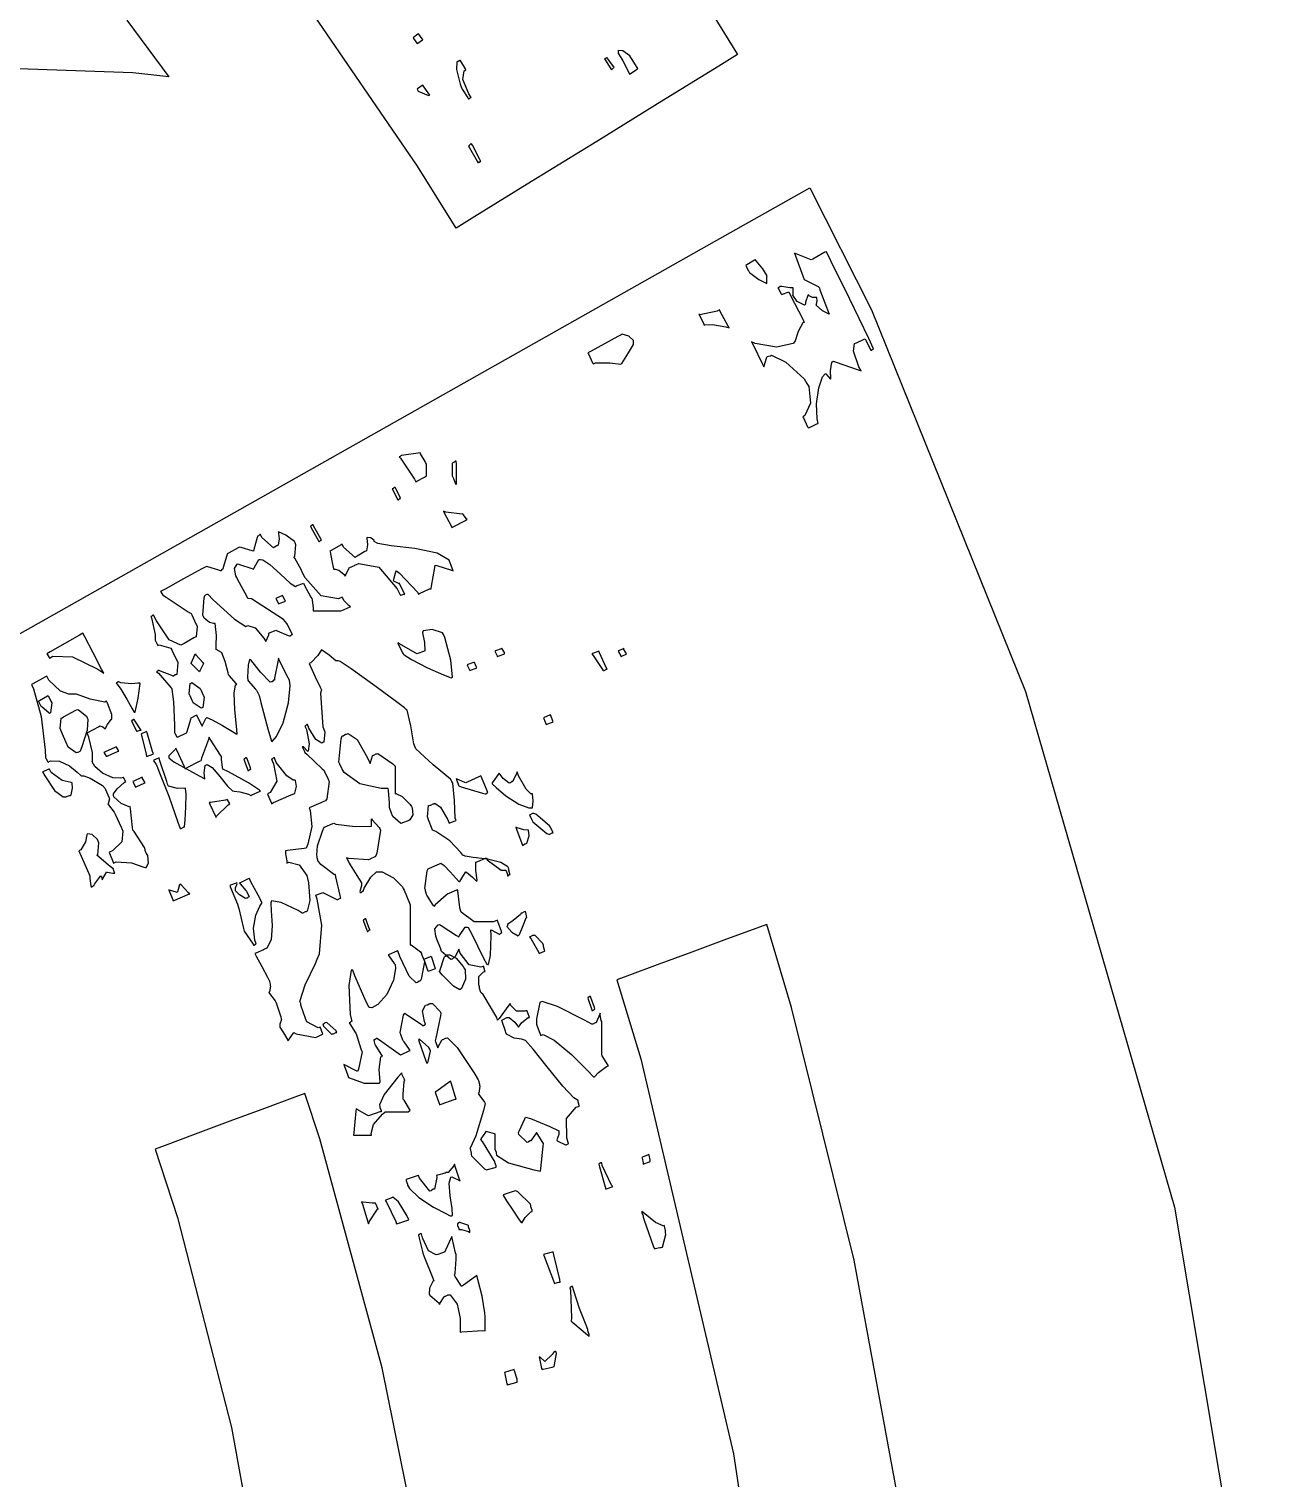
# Model space of a CAD drawing. Extents: x 46 to 308, y 59 to 295.
# Drawn here: x 251.15 to 282.53, y 190.67 to 227.52 of the extents above; entities that cross this region are included whole.
import ezdxf

# ---------------------------------------------------------------- set-up
doc = ezdxf.new("R2010")
doc.units = 0
doc.header["$MEASUREMENT"] = 0

msp = doc.modelspace()

# ---------------------------------------------------------------- linework, layer by layer
at = {"color": 7}
for points in [[(253.638, 227.746), (254.706, 226.307), (253.788, 226.405), (244.589, 226.731), (243.663, 226.696), (242.992, 227.489), (239.456, 231.296)], [(267.601, 229.42), (269.169, 226.872), (269.169, 226.872), (268.689, 226.576), (267.246, 225.687), (265.588, 224.667), (263.93, 223.647), (262.487, 222.758), (262.008, 222.462), (261.029, 224.033), (257.894, 228.618)], [(248.17, 189.121), (245.59, 198.151), (242.922, 204.884), (241.865, 207.045), (244.29, 208.412), (268.578, 222.118), (271.004, 223.485), (272.571, 220.381), (276.495, 210.677), (280.281, 197.561), (282.532, 184.081)], [(273.711, 187.652), (272.135, 196.216), (270.544, 202.642), (269.911, 204.752), (269.655, 204.658), (268.888, 204.374), (268.005, 204.047), (267.122, 203.721), (266.355, 203.436), (266.101, 203.34), (266.708, 201.33), (269.067, 191.29), (270.599, 181.089)], [(261.328, 187.563), (260.13, 193.477), (258.542, 199.301), (258.163, 200.448), (257.907, 200.355), (257.14, 200.071), (256.257, 199.744), (255.374, 199.417), (254.608, 199.132), (254.353, 199.037), (254.922, 197.297), (256.294, 191.959), (257.593, 184.799)]]:
    msp.add_lwpolyline(points, dxfattribs=at)
for points in [[(261.056, 227.401), (261.038, 227.393), (260.923, 227.305), (260.915, 227.295), (260.923, 227.279), (261.01, 227.163), (261.02, 227.153), (261.038, 227.163), (261.152, 227.251), (261.162, 227.259), (261.144, 227.277), (261.064, 227.393), (261.056, 227.401)], [(262.114, 226.73), (262.104, 226.722), (262.059, 226.696), (262.044, 226.696), (262.026, 226.687), (262.016, 226.493), (262.114, 226.122), (262.15, 226.024), (262.166, 225.998), (262.308, 225.77), (262.326, 225.742), (262.334, 225.752), (262.38, 225.778), (262.396, 225.778), (262.334, 225.875), (262.18, 226.237), (262.219, 226.457), (262.254, 226.483), (262.245, 226.511), (262.13, 226.704), (262.114, 226.73)], [(265.854, 226.8), (265.844, 226.792), (265.797, 226.766), (265.782, 226.766), (265.8, 226.74), (265.941, 226.511), (265.958, 226.483), (265.967, 226.493), (266.021, 226.545), (266.03, 226.554), (266.012, 226.572), (265.87, 226.766), (265.854, 226.8)], [(266.135, 226.977), (266.135, 226.912), (266.25, 226.718), (266.399, 226.421), (266.417, 226.377), (266.444, 226.395), (266.612, 226.501), (266.63, 226.519), (266.612, 226.545), (266.47, 226.774), (266.453, 226.8), (266.426, 226.844), (266.253, 226.968), (266.135, 226.977), (266.135, 226.977)], [(261.162, 226.095), (261.144, 226.086), (261.028, 226), (261.02, 225.99), (261.046, 225.946), (261.311, 225.831), (261.338, 225.848), (261.32, 225.875), (261.178, 226.068), (261.162, 226.095)], [(262.396, 224.613), (262.387, 224.605), (262.334, 224.553), (262.326, 224.543), (262.352, 224.499), (262.545, 224.164), (262.573, 224.12), (262.581, 224.13), (262.626, 224.154), (262.643, 224.154), (262.616, 224.208), (262.423, 224.569), (262.396, 224.613)], [(271.427, 221.861), (271.391, 221.845), (271.084, 221.669), (271.04, 221.651), (270.995, 221.669), (270.661, 221.81), (270.617, 221.827), (270.643, 221.757), (270.836, 221.218), (270.863, 221.156), (270.897, 221.139), (271.214, 220.973), (271.25, 220.945), (271.259, 220.893), (271.387, 220.558), (271.498, 220.274), (271.498, 220.274), (271.498, 220.274), (271.326, 220.359), (271.17, 220.504), (271.18, 220.522), (271.18, 220.522), (271.192, 220.61), (271.183, 220.698), (271.18, 220.698), (271.152, 220.698), (271.074, 220.694), (270.976, 220.745), (270.969, 220.769), (270.959, 220.743), (270.897, 220.577), (270.897, 220.522), (270.871, 220.504), (270.685, 220.592), (270.571, 220.752), (270.581, 220.769), (270.581, 220.813), (270.581, 220.945), (270.581, 220.945), (270.5, 220.945), (270.298, 220.971), (270.264, 220.979), (270.254, 220.971), (270.207, 220.945), (270.192, 220.945), (270.2, 220.929), (270.28, 220.787), (270.298, 220.769), (270.315, 220.778), (270.456, 220.831), (270.474, 220.839), (270.509, 220.76), (270.827, 220.143), (270.863, 220.063), (270.827, 220.047), (270.713, 219.83), (270.633, 219.596), (270.617, 219.568), (270.581, 219.524), (270.162, 219.436), (269.619, 219.524), (269.522, 219.568), (269.557, 219.508), (269.803, 218.996), (269.839, 218.935), (269.847, 218.961), (269.901, 219.155), (269.911, 219.181), (269.919, 219.191), (269.991, 219.215), (270.015, 219.215), (270.033, 219.225), (270.395, 219.049), (270.862, 218.626), (270.933, 218.51), (270.977, 218.432), (271.026, 218.009), (270.88, 217.691), (270.827, 217.664), (270.844, 217.638), (270.951, 217.409), (270.969, 217.381), (270.995, 217.391), (271.188, 217.479), (271.216, 217.488), (271.191, 217.61), (271.177, 217.989), (271.236, 218.401), (271.329, 218.674), (271.392, 218.758), (271.392, 218.758), (271.413, 218.758), (271.475, 218.688), (271.533, 218.616), (271.533, 218.616), (271.541, 218.634), (271.529, 218.833), (271.567, 219.049), (271.603, 219.075), (271.673, 219.049), (272.238, 218.856), (272.308, 218.828), (272.255, 218.935), (272.118, 219.327), (272.141, 219.525), (272.168, 219.534), (272.194, 219.543), (272.387, 219.632), (272.415, 219.64), (272.431, 219.614), (272.539, 219.385), (272.557, 219.358), (272.573, 219.358), (272.613, 219.392), (272.627, 219.392), (272.503, 219.656), (272.012, 220.667), (271.541, 221.625), (271.427, 221.861)], [(269.628, 221.651), (269.601, 221.642), (269.408, 221.526), (269.382, 221.508), (269.39, 221.492), (269.442, 221.386), (269.452, 221.368), (269.469, 221.333), (269.707, 221.157), (269.911, 221.051), (269.911, 221.051), (269.911, 221.228), (269.919, 221.245), (269.809, 221.426), (269.645, 221.625), (269.628, 221.651)], [(268.71, 220.38), (268.648, 220.346), (268.207, 220.258), (268.181, 220.274), (268.198, 220.248), (268.314, 220.019), (268.323, 219.993), (268.34, 220.002), (268.534, 220.011), (268.869, 219.949), (268.957, 219.921), (268.931, 219.965), (268.727, 220.336), (268.71, 220.38)], [(266.207, 219.745), (266.119, 219.7), (265.782, 219.516), (265.447, 219.331), (265.359, 219.287), (265.376, 219.261), (265.483, 219.032), (265.501, 219.005), (265.553, 219.032), (265.919, 219.032), (266.197, 218.996), (266.207, 219.005), (266.223, 219.014), (266.391, 219.287), (266.524, 219.498), (266.524, 219.568), (266.524, 219.604), (266.404, 219.71), (266.233, 219.763), (266.207, 219.745)], [(261.092, 216.746), (261.047, 216.738), (260.677, 216.686), (260.633, 216.676), (260.615, 216.676), (260.575, 216.642), (260.562, 216.642), (260.597, 216.607), (260.949, 216.078), (260.985, 216.006), (261.011, 216.024), (261.204, 216.13), (261.232, 216.147), (261.258, 216.156), (261.258, 216.455), (261.232, 216.499), (261.222, 216.527), (261.108, 216.72), (261.092, 216.746)], [(262.008, 216.535), (261.99, 216.535), (261.95, 216.499), (261.938, 216.499), (261.91, 216.473), (261.91, 216.156), (261.938, 216.112), (261.946, 216.094), (261.998, 215.954), (262.008, 215.936), (262.024, 215.954), (262.024, 216.457), (262.008, 216.535)], [(260.456, 215.864), (260.438, 215.864), (260.398, 215.83), (260.386, 215.83), (260.402, 215.804), (260.508, 215.575), (260.526, 215.547), (260.543, 215.547), (260.583, 215.583), (260.597, 215.583), (260.587, 215.609), (260.473, 215.838), (260.456, 215.864)], [(262.184, 215.194), (262.166, 215.186), (261.752, 215.239), (261.691, 215.265), (261.707, 215.221), (261.884, 214.886), (261.902, 214.842), (261.936, 214.86), (262.246, 215.028), (262.29, 215.054), (262.272, 215.064), (262.193, 215.178), (262.184, 215.194)], [(258.374, 214.912), (258.356, 214.912), (258.316, 214.878), (258.304, 214.878), (258.32, 214.834), (258.498, 214.525), (258.516, 214.489), (258.532, 214.489), (258.572, 214.525), (258.586, 214.525), (258.568, 214.561), (258.392, 214.868), (258.374, 214.912)], [(259.115, 213.078), (259.018, 213.034), (258.577, 213.105), (258.171, 213.564), (258.093, 213.713), (258.075, 213.757), (257.907, 214.066), (257.881, 214.1), (257.907, 214.118), (257.933, 214.409), (257.917, 214.453), (257.899, 214.489), (257.677, 214.649), (257.492, 214.735), (257.492, 214.735), (257.492, 214.693), (257.514, 214.561), (257.482, 214.393), (257.458, 214.383), (257.44, 214.383), (257.4, 214.348), (257.387, 214.348), (257.362, 214.333), (257.069, 214.595), (257.035, 214.665), (257.017, 214.665), (256.975, 214.629), (256.963, 214.629), (256.953, 214.595), (256.866, 214.286), (256.858, 214.242), (256.822, 214.252), (256.54, 214.34), (256.505, 214.348), (256.469, 214.331), (256.221, 214.19), (256.187, 214.172), (256.177, 214.138), (256.089, 213.827), (256.081, 213.783), (256.063, 213.783), (256.023, 213.747), (256.01, 213.747), (255.975, 213.757), (255.692, 213.845), (255.658, 213.854), (255.542, 213.793), (255.075, 213.537), (254.608, 213.28), (254.493, 213.218), (254.502, 213.21), (254.555, 213.123), (254.565, 213.114), (254.635, 213.07), (255.199, 212.699), (255.271, 212.655), (255.287, 212.629), (255.393, 212.4), (255.411, 212.372), (255.428, 212.328), (255.402, 212.065), (255.375, 212.055), (255.339, 212.037), (255.093, 211.897), (255.058, 211.879), (255.005, 211.853), (254.714, 211.985), (254.387, 212.47), (254.317, 212.619), (254.299, 212.619), (254.259, 212.585), (254.247, 212.585), (254.263, 212.55), (254.353, 212.126), (254.353, 211.983), (254.361, 211.967), (254.413, 211.861), (254.423, 211.843), (254.458, 211.861), (254.758, 211.773), (254.776, 211.737), (254.792, 211.711), (254.9, 211.482), (254.918, 211.454), (254.934, 211.41), (254.908, 211.111), (254.882, 211.102), (254.864, 211.102), (254.824, 211.067), (254.812, 211.067), (254.776, 211.085), (254.493, 211.191), (254.459, 211.208), (254.441, 211.208), (254.401, 211.173), (254.389, 211.173), (254.441, 211.139), (254.758, 210.777), (254.776, 210.749), (254.784, 210.733), (254.824, 210.41), (254.846, 209.819), (254.846, 209.62), (254.854, 209.612), (254.908, 209.524), (254.918, 209.514), (254.944, 209.524), (255.137, 209.612), (255.165, 209.62), (255.173, 209.656), (255.261, 209.974), (255.271, 210.009), (255.287, 210.018), (255.402, 210.071), (255.411, 210.079), (255.419, 210.053), (255.534, 209.824), (255.552, 209.797), (255.56, 209.815), (255.648, 209.992), (255.658, 210.009), (255.674, 210.018), (255.808, 209.958), (256.071, 209.81), (256.322, 209.658), (256.433, 209.586), (256.433, 209.586), (256.442, 209.596), (256.423, 209.79), (256.38, 210.207), (256.363, 210.633), (256.399, 210.843), (256.433, 210.855), (256.416, 210.882), (256.249, 211.075), (256.223, 211.102), (256.213, 211.146), (256.133, 211.438), (256.055, 211.659), (256.046, 211.667), (256.046, 211.667), (255.904, 211.747), (255.904, 211.773), (255.904, 211.855), (255.913, 212.103), (255.88, 212.408), (255.87, 212.408), (255.837, 212.408), (255.741, 212.43), (255.604, 212.54), (255.588, 212.585), (255.57, 212.62), (255.606, 213.061), (255.623, 213.114), (255.632, 213.123), (255.677, 213.148), (255.694, 213.148), (255.834, 213.008), (256.372, 212.518), (256.664, 212.328), (256.682, 212.336), (256.716, 212.354), (256.901, 212.29), (257.121, 212.029), (257.175, 211.949), (257.183, 211.967), (257.245, 212.112), (257.245, 212.16), (257.262, 212.17), (257.404, 212.223), (257.422, 212.232), (257.456, 212.214), (257.739, 212.1), (257.774, 212.09), (257.791, 212.09), (257.831, 212.126), (257.845, 212.126), (257.835, 212.153), (257.721, 212.382), (257.704, 212.408), (257.624, 212.506), (256.804, 213.034), (256.716, 213.042), (256.689, 213.096), (256.46, 213.519), (256.433, 213.571), (256.407, 213.615), (256.372, 213.801), (256.442, 213.916), (256.469, 213.924), (256.504, 213.908), (256.814, 213.801), (256.858, 213.783), (256.874, 213.819), (256.994, 214.03), (257.035, 214.03), (257.096, 214.023), (257.276, 213.902), (257.544, 213.657), (257.787, 213.431), (257.925, 213.348), (257.951, 213.36), (257.967, 213.37), (258.109, 213.422), (258.127, 213.431), (258.144, 213.386), (258.312, 213.078), (258.34, 213.042), (258.348, 213.008), (258.374, 212.797), (258.374, 212.725), (258.55, 212.725), (258.947, 212.725), (259.079, 212.725), (259.106, 212.735), (259.3, 212.823), (259.328, 212.831), (259.285, 212.865), (259.167, 212.981), (259.123, 213.061), (259.115, 213.078)], [(259.751, 214.595), (259.741, 214.579), (259.759, 214.406), (259.735, 214.249), (259.715, 214.242), (259.687, 214.234), (259.494, 214.118), (259.468, 214.1), (259.443, 214.085), (259.15, 214.348), (259.115, 214.419), (259.088, 214.402), (258.833, 214.26), (258.798, 214.242), (258.807, 214.226), (258.851, 214.001), (258.893, 213.793), (258.903, 213.783), (258.935, 213.783), (259.031, 213.761), (259.167, 213.651), (259.185, 213.607), (259.194, 213.625), (259.282, 213.801), (259.292, 213.819), (259.308, 213.829), (259.423, 213.881), (259.432, 213.89), (259.538, 213.934), (260.041, 213.833), (260.508, 213.29), (260.597, 213.114), (260.605, 213.123), (260.678, 213.148), (260.703, 213.148), (260.685, 213.175), (260.579, 213.404), (260.562, 213.431), (260.544, 213.422), (260.429, 213.484), (260.42, 213.501), (260.429, 213.528), (260.481, 213.721), (260.49, 213.747), (260.569, 213.687), (261.038, 213.192), (261.056, 213.148), (261.082, 213.166), (261.337, 213.282), (261.372, 213.29), (261.381, 213.352), (261.469, 213.829), (261.479, 213.89), (261.523, 213.881), (261.893, 213.765), (261.938, 213.747), (261.928, 213.765), (261.875, 213.908), (261.867, 213.924), (261.83, 214.011), (261.528, 214.191), (260.962, 214.313), (260.362, 214.381), (260.02, 214.438), (259.927, 214.489), (259.927, 214.512), (259.839, 214.581), (259.751, 214.595), (259.751, 214.595)], [(257.598, 213.114), (257.58, 213.105), (257.438, 213.052), (257.422, 213.042), (257.43, 213.034), (257.482, 212.919), (257.492, 212.901), (257.51, 212.911), (257.651, 212.963), (257.668, 212.972), (257.659, 212.99), (257.606, 213.096), (257.598, 213.114)], [(252.519, 212.16), (252.431, 212.108), (252.06, 211.897), (251.689, 211.685), (251.601, 211.631), (251.609, 211.623), (251.661, 211.536), (251.671, 211.526), (251.75, 211.57), (252.254, 211.558), (252.898, 211.244), (253.048, 211.138), (252.994, 211.244), (252.782, 211.662), (252.571, 212.064), (252.519, 212.16)], [(261.162, 212.196), (261.152, 212.17), (261.204, 211.923), (261.214, 211.709), (261.196, 211.703), (261.178, 211.694), (261.038, 211.641), (261.02, 211.631), (260.966, 211.659), (260.57, 211.887), (260.526, 211.913), (260.535, 211.887), (260.649, 211.659), (260.667, 211.631), (260.685, 211.605), (260.879, 211.489), (261.284, 211.279), (261.688, 211.096), (261.884, 211.023), (261.902, 211.031), (261.92, 211.041), (261.875, 211.474), (261.725, 212.047), (261.691, 212.126), (261.663, 212.17), (261.399, 212.254), (261.17, 212.214), (261.162, 212.196)], [(255.588, 211.384), (255.578, 211.368), (255.49, 211.2), (255.481, 211.173), (255.463, 211.191), (255.297, 211.358), (255.271, 211.384), (255.279, 211.412), (255.366, 211.605), (255.375, 211.631), (255.393, 211.605), (255.57, 211.412), (255.588, 211.384)], [(261.408, 207.151), (261.399, 207.178), (261.311, 207.407), (261.302, 207.433), (261.284, 207.487), (261.311, 207.778), (261.338, 207.786), (261.364, 207.786), (261.424, 207.822), (261.444, 207.822), (261.47, 207.832), (261.611, 207.734), (261.787, 207.425), (261.831, 207.327), (261.848, 207.337), (261.99, 207.389), (262.008, 207.397), (261.99, 207.451), (261.968, 207.906), (261.928, 208.341), (261.902, 208.385), (261.866, 208.448), (261.425, 208.806), (260.984, 209.215), (260.949, 209.303), (260.931, 209.348), (260.856, 209.802), (260.765, 210.203), (260.739, 210.22), (260.695, 210.256), (260.423, 210.464), (259.887, 210.865), (259.344, 211.252), (259.062, 211.438), (259.009, 211.454), (258.953, 211.454), (258.785, 211.596), (258.586, 211.737), (258.586, 211.737), (258.586, 211.737), (258.494, 211.588), (258.313, 211.402), (258.269, 211.384), (258.304, 211.314), (258.428, 211.049), (258.55, 210.786), (258.586, 210.715), (258.559, 210.636), (258.621, 209.779), (258.656, 209.69), (258.673, 209.646), (258.648, 209.383), (258.622, 209.374), (258.594, 209.365), (258.44, 209.458), (258.268, 209.744), (258.233, 209.833), (258.215, 209.833), (258.175, 209.797), (258.163, 209.797), (258.207, 209.708), (258.277, 209.348), (258.244, 209.161), (258.233, 209.161), (258.233, 209.161), (258.127, 209.267), (258.093, 209.267), (258.101, 209.259), (258.153, 209.145), (258.163, 209.127), (258.215, 209.083), (258.603, 208.712), (258.656, 208.668), (258.665, 208.642), (258.753, 208.449), (258.763, 208.421), (258.779, 208.387), (258.718, 207.946), (258.692, 207.892), (258.648, 207.876), (258.313, 207.734), (258.269, 207.716), (258.295, 207.646), (258.338, 207.245), (258.241, 206.79), (258.197, 206.692), (258.144, 206.684), (257.721, 206.631), (257.668, 206.622), (257.668, 206.543), (257.704, 206.365), (257.704, 206.305), (257.756, 206.332), (258.021, 206.27), (258.215, 205.996), (258.233, 205.916), (258.259, 205.811), (258.294, 205.361), (258.224, 205.088), (258.197, 205.07), (258.171, 205.07), (258.112, 205.034), (258.093, 205.034), (257.995, 205.106), (257.558, 205.312), (257.315, 205.353), (257.315, 205.353), (257.298, 205.3), (257.307, 205.096), (257.332, 204.723), (257.304, 204.356), (257.196, 204.147), (257.139, 204.118), (257.113, 204.109), (256.919, 204.021), (256.892, 204.012), (256.927, 203.942), (257.069, 203.677), (257.21, 203.412), (257.245, 203.34), (257.254, 203.332), (257.281, 203.233), (257.281, 203.2), (257.289, 203.183), (257.262, 203.033), (257.245, 203.024), (257.262, 202.998), (257.404, 202.805), (257.422, 202.777), (257.438, 202.733), (257.554, 202.398), (257.564, 202.354), (257.572, 202.336), (257.528, 202.218), (257.528, 202.178), (257.528, 202.134), (257.62, 201.997), (257.73, 201.807), (257.74, 201.789), (257.748, 201.807), (257.863, 201.975), (257.881, 202.001), (257.941, 201.967), (258.436, 201.879), (258.48, 201.895), (258.496, 201.905), (258.612, 201.957), (258.622, 201.965), (258.612, 201.983), (258.559, 202.125), (258.55, 202.142), (258.506, 202.125), (258.215, 202.274), (258.197, 202.318), (258.18, 202.362), (258.065, 202.697), (258.057, 202.741), (258.039, 202.795), (258.175, 203.214), (258.436, 203.755), (258.48, 203.87), (258.532, 204.002), (258.594, 204.735), (258.48, 205.397), (258.446, 205.493), (258.462, 205.503), (258.604, 205.555), (258.622, 205.563), (258.656, 205.547), (258.939, 205.405), (258.975, 205.387), (259.001, 205.387), (259.059, 205.423), (259.079, 205.423), (259.062, 205.485), (258.947, 205.962), (258.939, 206.022), (258.921, 206.014), (258.568, 206.279), (258.516, 206.339), (258.506, 206.349), (258.48, 206.448), (258.48, 206.481), (258.47, 206.509), (258.488, 206.746), (258.612, 207.125), (258.656, 207.221), (258.682, 207.231), (258.877, 207.319), (258.903, 207.327), (258.947, 207.301), (259.446, 207.239), (259.857, 207.253), (259.857, 207.257), (259.857, 207.301), (259.857, 207.433), (259.857, 207.433), (259.873, 207.407), (260.049, 207.214), (260.067, 207.187), (260.084, 207.152), (259.996, 206.561), (259.961, 206.481), (259.944, 206.473), (259.829, 206.421), (259.821, 206.411), (259.785, 206.393), (259.282, 206.429), (259.221, 206.445), (259.23, 206.437), (259.282, 206.323), (259.292, 206.305), (259.318, 206.27), (259.489, 205.996), (259.608, 205.805), (259.608, 205.74), (259.608, 205.74), (259.564, 205.591), (259.574, 205.563), (259.591, 205.563), (259.631, 205.599), (259.644, 205.599), (259.671, 205.671), (259.839, 205.952), (259.983, 206.092), (260.033, 206.092), (260.128, 206.092), (260.416, 205.934), (260.649, 205.705), (260.667, 205.669), (260.685, 205.625), (260.826, 205.291), (260.843, 205.246), (260.843, 204.991), (260.843, 204.415), (260.843, 204.222), (260.87, 204.232), (261.108, 204.056), (261.126, 204.012), (261.134, 203.995), (261.186, 203.853), (261.196, 203.835), (261.204, 203.801), (261.118, 203.36), (261.092, 203.306), (261.074, 203.306), (261.032, 203.27), (261.02, 203.27), (260.993, 203.262), (260.813, 203.438), (260.579, 203.933), (260.526, 204.082), (260.499, 204.074), (260.306, 203.986), (260.28, 203.976), (260.296, 203.95), (260.438, 203.757), (260.456, 203.729), (260.469, 203.633), (260.416, 203.331), (260.244, 202.971), (260.019, 202.718), (259.865, 202.628), (259.821, 202.635), (259.796, 202.635), (259.725, 202.785), (259.578, 203.112), (259.438, 203.44), (259.38, 203.589), (259.362, 203.589), (259.341, 203.589), (259.282, 203.2), (259.318, 202.458), (259.362, 202.282), (259.344, 202.282), (259.304, 202.248), (259.292, 202.248), (259.308, 202.222), (259.45, 201.993), (259.468, 201.965), (259.485, 201.921), (259.591, 201.586), (259.608, 201.542), (259.617, 201.508), (259.53, 201.067), (259.504, 201.013), (259.468, 201.031), (259.185, 201.173), (259.151, 201.19), (259.159, 201.163), (259.246, 200.934), (259.256, 200.907), (259.274, 200.855), (259.675, 200.714), (260.058, 200.714), (260.067, 200.731), (260.076, 200.749), (260.049, 201.065), (260.094, 201.384), (260.138, 201.4), (260.12, 201.428), (259.979, 201.657), (259.961, 201.683), (259.952, 201.701), (259.927, 201.795), (259.927, 201.825), (259.944, 201.825), (259.983, 201.859), (259.997, 201.859), (260.058, 201.815), (260.296, 201.648), (260.535, 201.48), (260.597, 201.436), (260.623, 201.446), (260.817, 201.534), (260.843, 201.542), (260.826, 201.57), (260.685, 201.763), (260.667, 201.789), (260.657, 201.807), (260.605, 201.949), (260.597, 201.965), (260.587, 202.001), (260.675, 202.442), (260.703, 202.494), (260.747, 202.46), (261.118, 202.213), (261.162, 202.178), (261.178, 202.178), (261.222, 202.204), (261.232, 202.212), (261.204, 202.283), (261.156, 202.552), (261.232, 202.698), (261.268, 202.707), (261.284, 202.707), (261.328, 202.733), (261.338, 202.741), (261.408, 202.741), (261.603, 202.539), (261.621, 202.494), (261.611, 202.424), (261.495, 201.861), (261.479, 201.789), (261.487, 201.772), (261.539, 201.631), (261.549, 201.613), (261.557, 201.64), (261.645, 201.807), (261.655, 201.825), (261.681, 201.825), (261.74, 201.859), (261.761, 201.859), (261.787, 201.869), (262.034, 201.622), (262.457, 200.987), (262.573, 200.801), (262.581, 200.784), (262.607, 200.692), (262.607, 200.66), (262.616, 200.634), (262.589, 200.458), (262.573, 200.448), (262.589, 200.422), (262.731, 200.229), (262.749, 200.201), (262.705, 200.017), (262.515, 199.373), (262.377, 199.082), (262.36, 199.073), (262.369, 199.056), (262.396, 198.936), (262.396, 198.896), (262.405, 198.862), (262.73, 198.535), (262.783, 198.508), (262.81, 198.518), (263.004, 198.57), (263.032, 198.578), (263.032, 198.614), (262.996, 198.694), (262.996, 198.72), (262.96, 198.774), (262.678, 199.231), (262.643, 199.283), (262.651, 199.301), (262.766, 199.47), (262.783, 199.496), (262.801, 199.488), (262.978, 199.435), (262.996, 199.426), (262.996, 199.337), (262.996, 199.139), (262.996, 199.073), (262.996, 199.038), (263.032, 198.959), (263.032, 198.931), (263.04, 198.887), (263.343, 198.69), (263.984, 198.509), (264.16, 198.473), (264.168, 198.544), (264.221, 199.108), (264.231, 199.179), (264.213, 199.205), (264.071, 199.434), (264.054, 199.46), (264.045, 199.444), (263.93, 199.277), (263.914, 199.249), (263.896, 199.249), (263.85, 199.223), (263.842, 199.213), (263.816, 199.205), (263.604, 199.408), (263.595, 199.46), (263.612, 199.496), (263.754, 199.805), (263.772, 199.849), (263.904, 199.814), (264.393, 199.616), (264.619, 199.5), (264.619, 199.46), (264.619, 199.408), (264.574, 199.277), (264.583, 199.249), (264.6, 199.241), (264.778, 199.153), (264.796, 199.143), (264.812, 199.143), (264.856, 199.171), (264.866, 199.179), (264.83, 199.311), (264.82, 199.814), (265.06, 200.105), (265.148, 200.131), (265.139, 200.149), (265.113, 200.241), (265.113, 200.272), (265.002, 200.343), (264.723, 200.634), (264.327, 201.129), (263.972, 201.582), (263.772, 201.798), (263.701, 201.825), (263.683, 201.834), (263.489, 201.861), (263.295, 201.957), (263.278, 202.001), (263.269, 202.037), (263.18, 202.283), (263.172, 202.318), (263.189, 202.328), (263.303, 202.38), (263.313, 202.388), (263.361, 202.388), (263.507, 202.266), (263.595, 202.142), (263.595, 202.142), (263.595, 202.142), (263.683, 202.253), (263.842, 202.38), (263.878, 202.388), (263.868, 202.406), (263.816, 202.548), (263.808, 202.565), (263.754, 202.548), (263.542, 202.548), (263.401, 202.689), (263.385, 202.741), (263.349, 202.697), (263.101, 202.362), (263.066, 202.318), (263.048, 202.38), (262.695, 202.971), (262.643, 203.024), (262.634, 203.042), (262.607, 203.134), (262.607, 203.164), (262.589, 203.218), (262.585, 203.425), (262.705, 203.545), (262.749, 203.553), (262.739, 203.571), (262.713, 203.663), (262.713, 203.693), (262.642, 203.667), (262.342, 203.721), (262.112, 204.021), (262.078, 204.118), (262.068, 204.1), (261.982, 203.933), (261.973, 203.906), (261.956, 203.906), (261.914, 203.87), (261.902, 203.87), (261.875, 203.861), (261.637, 204.065), (261.621, 204.118), (261.611, 204.144), (261.523, 204.373), (261.515, 204.399), (261.497, 204.453), (261.47, 204.643), (261.552, 204.745), (261.585, 204.752), (261.629, 204.725), (262.024, 204.471), (262.078, 204.435), (262.096, 204.471), (262.241, 204.681), (262.29, 204.681), (262.316, 204.673), (262.402, 204.524), (262.555, 204.206), (262.707, 203.889), (262.792, 203.739), (262.819, 203.729), (262.835, 203.729), (262.882, 203.959), (262.898, 204.471), (262.89, 204.611), (262.916, 204.603), (263.084, 204.515), (263.102, 204.505), (263.119, 204.505), (263.158, 204.541), (263.172, 204.541), (263.163, 204.568), (263.075, 204.823), (263.066, 204.858), (262.96, 204.814), (262.471, 204.815), (262.14, 205.062), (262.114, 205.14), (262.104, 205.184), (262.052, 205.607), (262.044, 205.633), (262.016, 205.625), (261.823, 205.539), (261.797, 205.529), (261.761, 205.494), (261.479, 205.246), (261.444, 205.21), (261.426, 205.238), (261.284, 205.467), (261.268, 205.493), (261.258, 205.511), (261.232, 205.603), (261.232, 205.633), (261.214, 205.669), (261.275, 206.11), (261.302, 206.163), (261.337, 206.181), (261.585, 206.288), (261.621, 206.305), (261.623, 206.309), (261.706, 206.248), (261.862, 206.089), (262.011, 205.923), (262.078, 205.846), (262.078, 205.846), (262.103, 205.846), (262.179, 205.97), (262.254, 206.092), (262.254, 206.092), (262.272, 206.084), (262.423, 205.957), (262.537, 205.846), (262.537, 205.846), (262.545, 205.873), (262.509, 206.12), (262.515, 206.332), (262.537, 206.339), (262.563, 206.349), (262.757, 206.437), (262.783, 206.445), (262.801, 206.393), (263.158, 206.128), (263.278, 206.128), (263.287, 206.112), (263.313, 206.018), (263.313, 205.986), (263.331, 205.986), (263.371, 206.022), (263.385, 206.022), (263.375, 206.04), (263.349, 206.133), (263.349, 206.163), (263.329, 206.214), (263.151, 206.323), (262.806, 206.407), (262.441, 206.456), (262.237, 206.489), (262.184, 206.515), (262.13, 206.577), (261.849, 206.874), (261.497, 207.117), (261.408, 207.151)], [(263.172, 211.773), (263.154, 211.764), (263.012, 211.712), (262.996, 211.703), (263.004, 211.685), (263.057, 211.578), (263.066, 211.56), (263.083, 211.57), (263.224, 211.623), (263.242, 211.631), (263.242, 211.667), (263.18, 211.764), (263.172, 211.773)], [(265.642, 211.703), (265.624, 211.694), (265.482, 211.641), (265.465, 211.631), (265.5, 211.587), (265.73, 211.235), (265.748, 211.208), (265.774, 211.208), (265.833, 211.244), (265.854, 211.244), (265.826, 211.288), (265.658, 211.659), (265.642, 211.703)], [(266.277, 211.773), (266.259, 211.764), (266.143, 211.712), (266.135, 211.703), (266.143, 211.685), (266.197, 211.578), (266.207, 211.56), (266.223, 211.57), (266.338, 211.623), (266.347, 211.631), (266.338, 211.649), (266.277, 211.743), (266.277, 211.773)], [(257.492, 211.526), (257.482, 211.474), (257.395, 211.015), (257.387, 210.961), (257.369, 210.961), (257.328, 210.925), (257.315, 210.925), (257.283, 210.91), (257.033, 211.169), (256.786, 211.482), (256.752, 211.49), (256.752, 211.49), (256.72, 211.346), (256.707, 211.041), (256.716, 210.961), (256.733, 210.935), (256.901, 210.742), (256.928, 210.715), (256.937, 210.706), (256.989, 210.59), (256.999, 210.572), (257.043, 210.396), (257.223, 209.726), (257.315, 209.41), (257.315, 209.41), (257.333, 209.404), (257.441, 209.528), (257.61, 209.882), (257.747, 210.386), (257.787, 210.821), (257.774, 210.961), (257.739, 211.023), (257.51, 211.474), (257.492, 211.526)], [(262.467, 211.42), (262.449, 211.412), (262.307, 211.359), (262.29, 211.35), (262.298, 211.332), (262.351, 211.226), (262.36, 211.208), (262.377, 211.218), (262.519, 211.27), (262.537, 211.278), (262.527, 211.296), (262.475, 211.412), (262.467, 211.42)], [(253.118, 210.432), (253.074, 210.406), (252.703, 210.482), (252.352, 210.608), (252.236, 210.608), (252.163, 210.608), (251.945, 210.68), (251.653, 210.963), (251.601, 211.067), (251.565, 211.051), (251.248, 210.873), (251.214, 210.855), (251.266, 210.741), (251.455, 210.041), (251.557, 209.179), (251.567, 208.985), (251.575, 208.977), (251.627, 208.89), (251.637, 208.88), (251.697, 208.909), (251.922, 208.905), (252.178, 208.784), (252.375, 208.623), (252.465, 208.537), (252.483, 208.528), (252.538, 208.528), (252.703, 208.475), (253.02, 208.281), (253.082, 208.209), (253.091, 208.183), (253.179, 207.99), (253.188, 207.963), (253.197, 207.946), (253.164, 207.822), (253.154, 207.822), (253.17, 207.796), (253.312, 207.602), (253.33, 207.574), (253.347, 207.54), (253.489, 207.222), (253.507, 207.187), (253.533, 207.126), (253.505, 206.848), (253.267, 206.623), (253.188, 206.587), (253.197, 206.561), (253.285, 206.332), (253.294, 206.305), (253.365, 206.34), (253.752, 206.319), (254.07, 206.208), (254.106, 206.199), (254.127, 206.199), (254.189, 206.309), (254.167, 206.507), (254.14, 206.551), (254.131, 206.561), (254.106, 206.634), (254.106, 206.658), (254.088, 206.711), (253.822, 207.117), (253.788, 207.151), (253.778, 207.213), (253.726, 207.69), (253.717, 207.75), (253.699, 207.742), (253.493, 207.826), (253.303, 207.998), (253.294, 208.033), (253.294, 208.074), (253.387, 208.197), (253.567, 208.359), (253.611, 208.385), (253.602, 208.395), (253.55, 208.484), (253.541, 208.492), (253.485, 208.468), (253.281, 208.479), (253.02, 208.598), (252.826, 208.77), (252.757, 208.884), (252.765, 208.915), (252.765, 208.967), (252.761, 209.123), (252.669, 209.515), (252.625, 209.62), (252.659, 209.638), (252.914, 209.78), (252.942, 209.797), (252.949, 209.805), (253.024, 209.776), (253.082, 209.726), (253.082, 209.726), (253.082, 209.726), (253.143, 209.838), (253.241, 209.965), (253.258, 209.973), (253.258, 210.089), (253.144, 210.38), (253.118, 210.432)], [(253.964, 210.891), (253.915, 210.891), (253.766, 210.869), (253.487, 210.899), (253.435, 210.925), (253.417, 210.925), (253.377, 210.891), (253.365, 210.891), (253.391, 210.865), (253.48, 210.731), (253.633, 210.482), (253.766, 210.251), (253.824, 210.149), (253.824, 210.149), (253.847, 210.149), (253.92, 210.508), (253.972, 210.882), (253.964, 210.891)], [(255.517, 210.715), (255.525, 210.698), (255.578, 210.582), (255.588, 210.572), (255.604, 210.528), (255.57, 210.265), (255.552, 210.256), (255.525, 210.247), (255.321, 210.388), (255.305, 210.432), (255.295, 210.45), (255.243, 210.564), (255.235, 210.572), (255.217, 210.616), (255.243, 210.882), (255.271, 210.891), (255.287, 210.9), (255.499, 210.75), (255.517, 210.715)], [(251.637, 210.572), (251.645, 210.556), (251.697, 210.45), (251.707, 210.432), (251.724, 210.388), (251.697, 210.133), (251.671, 210.115), (251.653, 210.133), (251.486, 210.274), (251.46, 210.292), (251.45, 210.309), (251.398, 210.415), (251.39, 210.432), (251.416, 210.45), (251.619, 210.564), (251.637, 210.572)], [(252.625, 210.009), (252.641, 209.974), (252.629, 209.692), (252.493, 209.267), (252.448, 209.161), (252.439, 209.153), (252.392, 209.127), (252.377, 209.127), (252.35, 209.119), (252.146, 209.259), (252.13, 209.303), (252.112, 209.339), (251.97, 209.646), (251.954, 209.69), (251.936, 209.735), (251.962, 210), (251.99, 210.009), (252.024, 210.027), (252.341, 210.203), (252.377, 210.22), (252.403, 210.211), (252.607, 210.045), (252.625, 210.009)], [(264.407, 210.079), (264.389, 210.071), (264.247, 210.018), (264.231, 210.009), (264.239, 209.992), (264.291, 209.851), (264.301, 209.833), (264.317, 209.842), (264.459, 209.895), (264.477, 209.903), (264.468, 209.921), (264.415, 210.063), (264.407, 210.079)], [(253.824, 209.973), (253.814, 209.965), (253.769, 209.939), (253.753, 209.939), (253.762, 209.912), (253.876, 209.684), (253.894, 209.656), (253.902, 209.666), (253.975, 209.69), (254, 209.69), (253.972, 209.726), (253.832, 209.947), (253.824, 209.973)], [(254.14, 209.656), (254.123, 209.648), (254.008, 209.596), (254, 209.586), (254.017, 209.533), (254.131, 209.083), (254.14, 209.021), (254.158, 209.03), (254.299, 209.083), (254.317, 209.091), (254.291, 209.145), (254.149, 209.622), (254.14, 209.656)], [(256.081, 208.704), (256.071, 208.74), (256.046, 208.951), (256.046, 209.021), (256.019, 209.057), (255.754, 209.462), (255.728, 209.514), (255.71, 209.454), (255.534, 208.977), (255.517, 208.915), (255.473, 208.898), (255.163, 208.73), (255.129, 208.704), (255.101, 208.758), (254.908, 209.181), (254.882, 209.233), (254.864, 209.199), (254.706, 209.039), (254.706, 208.985), (254.706, 208.985), (254.834, 208.889), (255.151, 208.708), (255.475, 208.534), (255.623, 208.456), (255.623, 208.456), (255.623, 208.456), (255.6, 208.606), (255.63, 208.792), (255.658, 208.808), (255.679, 208.82), (255.802, 208.74), (255.997, 208.515), (256.198, 208.27), (256.319, 208.148), (256.363, 208.139), (256.363, 208.139), (256.508, 208.127), (256.733, 208.06), (256.786, 208.033), (256.813, 208.043), (257.007, 208.131), (257.035, 208.139), (257.007, 208.166), (256.728, 208.355), (256.221, 208.633), (256.081, 208.704)], [(260.456, 208.774), (260.456, 208.598), (260.456, 208.201), (260.456, 208.069), (260.473, 208.078), (260.641, 208.002), (260.843, 207.804), (260.879, 207.75), (260.896, 207.716), (260.91, 207.535), (260.835, 207.407), (260.809, 207.397), (260.791, 207.389), (260.649, 207.337), (260.633, 207.327), (260.605, 207.319), (260.402, 207.495), (260.386, 207.54), (260.376, 207.558), (260.322, 207.699), (260.314, 207.716), (260.314, 207.84), (260.288, 208.157), (260.28, 208.209), (260.101, 208.209), (259.564, 208.325), (259.167, 208.616), (259.115, 208.704), (259.106, 208.714), (259.053, 208.828), (259.045, 208.844), (259.027, 208.88), (259.088, 209.471), (259.115, 209.55), (259.141, 209.55), (259.201, 209.586), (259.221, 209.586), (259.266, 209.604), (259.494, 209.454), (259.759, 208.986), (259.821, 208.844), (259.829, 208.872), (259.882, 209.039), (259.891, 209.057), (259.917, 209.057), (259.976, 209.091), (259.997, 209.091), (260.023, 209.101), (260.402, 208.836), (260.456, 208.774)], [(253.365, 209.267), (253.329, 209.251), (253.082, 209.137), (253.048, 209.127), (253.056, 209.119), (253.109, 209.03), (253.118, 209.021), (253.153, 209.039), (253.399, 209.153), (253.435, 209.161), (253.425, 209.171), (253.373, 209.259), (253.365, 209.267)], [(255.129, 208.209), (255.119, 208.219), (254.926, 208.211), (254.696, 208.271), (254.67, 208.315), (254.652, 208.387), (254.476, 208.915), (254.459, 208.985), (254.441, 208.977), (254.325, 208.925), (254.317, 208.915), (254.325, 208.907), (254.379, 208.818), (254.389, 208.808), (254.449, 208.65), (254.7, 208.012), (254.934, 207.355), (254.988, 207.187), (255.014, 207.187), (255.074, 207.221), (255.094, 207.221), (255.102, 207.239), (255.119, 207.406), (255.137, 207.742), (255.142, 208.066), (255.131, 208.209), (255.129, 208.209)], [(256.682, 208.985), (256.664, 208.985), (256.623, 208.951), (256.61, 208.951), (256.618, 208.925), (256.707, 208.696), (256.716, 208.668), (256.733, 208.668), (256.772, 208.704), (256.786, 208.704), (256.777, 208.73), (256.698, 208.959), (256.682, 208.985)], [(257.917, 208.421), (257.863, 208.421), (257.704, 208.532), (257.431, 208.871), (257.387, 208.985), (257.369, 208.985), (257.328, 208.951), (257.315, 208.951), (257.368, 208.836), (257.448, 208.391), (257.281, 208.104), (257.211, 208.069), (257.219, 208.043), (257.306, 207.848), (257.315, 207.822), (257.368, 207.848), (257.818, 208.043), (257.881, 208.069), (257.907, 208.087), (257.951, 208.259), (257.925, 208.413), (257.917, 208.421)], [(252.236, 208.351), (252.218, 208.361), (251.992, 208.409), (251.715, 208.616), (251.671, 208.704), (251.653, 208.696), (251.513, 208.642), (251.495, 208.632), (251.547, 208.528), (251.795, 208.157), (252.02, 207.998), (252.096, 207.998), (252.104, 208.008), (252.175, 208.033), (252.2, 208.033), (252.218, 208.051), (252.258, 208.219), (252.242, 208.351), (252.236, 208.351)], [(263.948, 208.069), (263.91, 208.069), (263.794, 208.193), (263.595, 208.528), (263.561, 208.632), (263.551, 208.606), (263.463, 208.413), (263.455, 208.385), (263.437, 208.385), (263.397, 208.351), (263.385, 208.351), (263.357, 208.343), (263.203, 208.461), (263.102, 208.598), (263.102, 208.598), (262.926, 208.351), (262.926, 208.323), (263.025, 208.237), (263.277, 208.02), (263.609, 207.811), (263.863, 207.716), (263.948, 207.716), (263.954, 207.716), (263.974, 207.892), (263.954, 208.069), (263.948, 208.069)], [(254.036, 208.492), (254.008, 208.484), (253.814, 208.395), (253.788, 208.385), (253.796, 208.369), (253.85, 208.263), (253.86, 208.245), (253.886, 208.255), (254.079, 208.343), (254.106, 208.351), (254.096, 208.369), (254.036, 208.461), (254.036, 208.492)], [(262.643, 208.528), (262.607, 208.51), (262.289, 208.369), (262.254, 208.351), (262.228, 208.361), (262.034, 208.448), (262.008, 208.456), (262.016, 208.439), (262.068, 208.297), (262.078, 208.279), (262.14, 208.253), (262.678, 208.087), (262.749, 208.069), (262.766, 208.069), (262.806, 208.103), (262.819, 208.103), (262.801, 208.147), (262.66, 208.493), (262.643, 208.528)], [(256.187, 207.927), (256.143, 207.91), (255.762, 207.848), (255.728, 207.856), (255.746, 207.812), (255.887, 207.505), (255.904, 207.469), (255.913, 207.505), (256.213, 207.796), (256.257, 207.822), (256.248, 207.832), (256.195, 207.918), (256.187, 207.927)], [(263.984, 207.574), (263.956, 207.574), (263.897, 207.54), (263.878, 207.54), (263.886, 207.523), (263.938, 207.415), (263.948, 207.397), (263.965, 207.363), (264.317, 207.063), (264.371, 207.045), (264.397, 207.045), (264.457, 207.081), (264.477, 207.081), (264.468, 207.099), (264.415, 207.205), (264.407, 207.221), (264.389, 207.257), (264.036, 207.558), (263.984, 207.574)], [(263.842, 207.151), (263.842, 207.151), (263.736, 207.161), (263.56, 207.205), (263.525, 207.221), (263.542, 207.177), (263.683, 206.808), (263.701, 206.764), (263.718, 206.764), (263.758, 206.798), (263.772, 206.798), (263.806, 206.816), (263.872, 207.002), (263.849, 207.151), (263.842, 207.151)], [(252.871, 206.515), (252.898, 206.525), (252.924, 206.824), (252.906, 206.868), (252.888, 206.912), (252.752, 207.036), (252.633, 207.054), (252.625, 207.045), (252.615, 207.028), (252.585, 206.848), (252.465, 206.649), (252.413, 206.622), (252.439, 206.561), (252.668, 206.048), (252.695, 205.986), (252.695, 205.916), (252.72, 205.732), (252.729, 205.705), (252.747, 205.705), (252.787, 205.74), (252.801, 205.74), (252.817, 205.776), (252.968, 205.978), (252.978, 205.986), (252.986, 205.978), (253.012, 205.907), (253.012, 205.882), (253.02, 205.899), (253.109, 206.066), (253.118, 206.092), (253.135, 206.084), (253.281, 206.058), (253.33, 206.058), (253.321, 206.068), (253.294, 206.139), (253.294, 206.163), (253.258, 206.19), (253.109, 206.313), (252.924, 206.471), (252.871, 206.515)], [(254.988, 205.776), (254.978, 205.759), (254.926, 205.581), (254.918, 205.563), (254.89, 205.573), (254.722, 205.625), (254.706, 205.633), (254.714, 205.607), (254.802, 205.379), (254.812, 205.353), (254.856, 205.37), (255.191, 205.511), (255.235, 205.529), (255.207, 205.555), (255.014, 205.759), (254.988, 205.776)], [(256.752, 205.916), (256.725, 205.908), (256.532, 205.82), (256.505, 205.81), (256.522, 205.784), (256.664, 205.617), (256.682, 205.599), (256.69, 205.583), (256.742, 205.467), (256.752, 205.457), (256.734, 205.457), (256.694, 205.423), (256.682, 205.423), (256.654, 205.414), (256.5, 205.503), (256.399, 205.602), (256.399, 205.633), (256.399, 205.678), (256.442, 205.784), (256.433, 205.81), (256.416, 205.802), (256.275, 205.75), (256.257, 205.74), (256.275, 205.687), (256.451, 205.264), (256.469, 205.21), (256.486, 205.158), (256.6, 204.647), (256.61, 204.611), (256.618, 204.577), (256.848, 204.25), (256.858, 204.222), (256.874, 204.222), (256.915, 204.258), (256.928, 204.258), (256.892, 204.352), (256.859, 204.658), (256.919, 204.986), (257.017, 205.216), (257.069, 205.292), (257.069, 205.317), (257.069, 205.317), (256.977, 205.499), (256.786, 205.838), (256.752, 205.916)], [(263.772, 205.07), (263.744, 205.07), (263.685, 205.034), (263.665, 205.034), (263.648, 205), (263.462, 204.85), (263.313, 204.75), (263.313, 204.717), (263.303, 204.701), (263.427, 204.555), (263.586, 204.462), (263.595, 204.471), (263.621, 204.497), (263.714, 204.727), (263.79, 204.92), (263.808, 204.928), (263.808, 204.928), (263.78, 205.054), (263.772, 205.07)], [(259.715, 204.894), (259.697, 204.894), (259.657, 204.858), (259.644, 204.858), (259.653, 204.832), (259.741, 204.603), (259.751, 204.575), (259.767, 204.575), (259.807, 204.611), (259.821, 204.611), (259.803, 204.647), (259.723, 204.868), (259.715, 204.894)], [(263.984, 204.471), (263.956, 204.471), (263.897, 204.435), (263.878, 204.435), (263.912, 204.391), (264.115, 204.039), (264.124, 204.012), (264.141, 204.021), (264.257, 204.074), (264.267, 204.082), (264.257, 204.1), (264.231, 204.192), (264.231, 204.222), (264.213, 204.266), (264.01, 204.48), (263.984, 204.471)], [(261.372, 203.942), (261.381, 203.915), (261.469, 203.659), (261.479, 203.623), (261.461, 203.615), (261.319, 203.562), (261.302, 203.553), (261.293, 203.58), (261.204, 203.835), (261.196, 203.87), (261.214, 203.879), (261.355, 203.933), (261.372, 203.942)], [(262.22, 203.623), (262.237, 203.597), (262.245, 203.358), (262.148, 203.121), (262.114, 203.094), (262.104, 203.086), (261.942, 203.179), (261.655, 203.465), (261.585, 203.553), (261.601, 203.597), (261.707, 203.907), (261.725, 203.942), (261.743, 203.942), (261.783, 203.976), (261.797, 203.976), (261.849, 203.976), (262.008, 203.893), (262.193, 203.685), (262.22, 203.623)], [(265.678, 202.494), (265.668, 202.468), (265.58, 202.275), (265.571, 202.248), (265.544, 202.248), (265.485, 202.212), (265.465, 202.212), (265.279, 202.318), (264.588, 202.667), (264.195, 202.787), (264.16, 202.777), (264.142, 202.769), (264.054, 202.351), (264.054, 202.212), (264.062, 202.186), (264.15, 201.957), (264.16, 201.929), (264.228, 201.953), (264.503, 201.81), (264.948, 201.44), (265.336, 201.052), (265.501, 200.871), (265.501, 200.871), (265.533, 200.871), (265.628, 200.987), (265.835, 201.137), (265.888, 201.154), (265.87, 201.181), (265.728, 201.41), (265.712, 201.436), (265.712, 201.648), (265.712, 202.124), (265.712, 202.282), (265.702, 202.31), (265.678, 202.449), (265.678, 202.494)], [(265.429, 202.917), (265.412, 202.917), (265.368, 202.893), (265.359, 202.883), (265.368, 202.849), (265.456, 202.601), (265.465, 202.565), (265.482, 202.565), (265.526, 202.592), (265.535, 202.601), (265.526, 202.636), (265.438, 202.891), (265.429, 202.917)], [(258.692, 202.248), (258.674, 202.248), (258.634, 202.212), (258.622, 202.212), (258.638, 202.16), (258.841, 201.957), (258.869, 201.965), (258.895, 201.965), (258.954, 202.001), (258.975, 202.001), (258.957, 202.045), (258.718, 202.257), (258.692, 202.248)], [(261.056, 201.825), (261.072, 201.763), (261.24, 201.286), (261.268, 201.224), (261.294, 201.234), (261.355, 201.532), (261.338, 201.577), (261.32, 201.621), (261.082, 201.834), (261.056, 201.825)], [(260.633, 200.977), (260.526, 200.863), (260.178, 200.422), (260.058, 200.159), (260.067, 200.131), (260.067, 200.097), (260.103, 200.017), (260.103, 199.989), (260.067, 199.981), (259.811, 199.894), (259.785, 199.885), (259.749, 199.902), (259.494, 200.043), (259.468, 200.061), (259.459, 199.999), (259.406, 199.461), (259.398, 199.39), (259.512, 199.39), (259.77, 199.39), (259.857, 199.39), (259.847, 199.434), (259.913, 199.664), (260.138, 199.929), (260.21, 199.989), (260.35, 199.989), (260.667, 199.989), (260.773, 199.989), (260.79, 199.989), (260.834, 200.017), (260.843, 200.025), (260.826, 200.053), (260.685, 200.281), (260.667, 200.308), (260.667, 200.431), (260.693, 200.757), (260.703, 200.801), (260.685, 200.828), (260.633, 200.94), (260.633, 200.977)], [(261.867, 200.767), (261.831, 200.74), (261.523, 200.511), (261.479, 200.484), (261.487, 200.458), (261.575, 200.201), (261.585, 200.165), (261.629, 200.183), (261.964, 200.299), (262.008, 200.308), (261.998, 200.361), (261.884, 200.722), (261.867, 200.767)], [(261.973, 198.65), (261.956, 198.615), (261.809, 198.438), (261.761, 198.438), (261.734, 198.429), (261.541, 198.377), (261.515, 198.367), (261.523, 198.315), (261.463, 198.015), (261.444, 198.015), (261.426, 198.015), (261.381, 197.988), (261.372, 197.979), (261.346, 197.97), (261.082, 198.297), (261.056, 198.367), (261.02, 198.359), (260.765, 198.271), (260.739, 198.261), (260.739, 198.227), (260.773, 198.148), (260.773, 198.121), (260.827, 198.033), (261.063, 197.806), (261.431, 197.561), (261.75, 197.401), (261.863, 197.343), (261.902, 197.343), (261.92, 197.361), (261.906, 197.524), (261.862, 197.852), (261.837, 198.173), (261.878, 198.327), (261.902, 198.331), (261.92, 198.323), (262.096, 198.235), (262.114, 198.225), (262.096, 198.261), (261.99, 198.597), (261.973, 198.65)], [(265.712, 198.684), (265.694, 198.684), (265.65, 198.659), (265.642, 198.65), (265.658, 198.588), (265.8, 198.077), (265.818, 198.015), (265.835, 198.024), (265.976, 198.077), (265.994, 198.085), (265.958, 198.121), (265.728, 198.623), (265.712, 198.684)], [(266.912, 198.896), (266.894, 198.888), (266.752, 198.836), (266.736, 198.826), (266.744, 198.808), (266.77, 198.69), (266.77, 198.65), (266.787, 198.659), (266.929, 198.712), (266.947, 198.72), (266.947, 198.764), (266.92, 198.88), (266.912, 198.896)], [(263.525, 197.979), (263.489, 197.97), (263.234, 197.882), (263.208, 197.872), (263.216, 197.846), (263.294, 197.718), (263.449, 197.481), (263.598, 197.263), (263.665, 197.167), (263.665, 197.167), (263.69, 197.167), (263.768, 197.297), (263.912, 197.441), (263.948, 197.449), (263.948, 197.485), (263.914, 197.565), (263.914, 197.592), (263.904, 197.636), (263.577, 197.952), (263.525, 197.979)], [(259.961, 197.662), (259.873, 197.662), (259.643, 197.688), (259.608, 197.696), (259.626, 197.636), (259.767, 197.186), (259.785, 197.133), (259.803, 197.186), (260.015, 197.511), (260.033, 197.52), (260.023, 197.529), (259.97, 197.645), (259.961, 197.662)], [(260.386, 197.802), (260.368, 197.794), (260.226, 197.741), (260.21, 197.732), (260.236, 197.688), (260.473, 197.195), (260.49, 197.133), (260.525, 197.142), (260.781, 197.23), (260.809, 197.239), (260.755, 197.345), (260.543, 197.693), (260.402, 197.812), (260.386, 197.802)], [(262.326, 197.097), (262.308, 197.106), (262.13, 197.159), (262.114, 197.167), (262.096, 197.167), (262.052, 197.142), (262.044, 197.133), (262.044, 197.098), (262.078, 197.018), (262.078, 196.99), (262.148, 196.99), (262.325, 196.938), (262.36, 196.92), (262.36, 196.964), (262.326, 197.063), (262.326, 197.097)], [(267.299, 197.097), (267.272, 197.088), (267.083, 197.168), (266.806, 197.389), (266.736, 197.449), (266.736, 197.415), (266.77, 197.336), (266.77, 197.309), (266.796, 197.23), (267.025, 196.577), (267.053, 196.497), (267.069, 196.507), (267.189, 196.533), (267.229, 196.533), (267.255, 196.543), (267.343, 196.868), (267.335, 196.92), (267.335, 196.964), (267.308, 197.08), (267.299, 197.097)], [(262.537, 195.828), (262.501, 195.801), (262.194, 195.573), (262.15, 195.545), (262.132, 195.573), (261.99, 195.801), (261.973, 195.828), (261.982, 195.881), (262.008, 196.238), (262.008, 196.357), (261.998, 196.401), (261.91, 196.77), (261.902, 196.814), (261.884, 196.78), (261.743, 196.463), (261.725, 196.427), (261.707, 196.419), (261.567, 196.366), (261.549, 196.357), (261.505, 196.348), (261.311, 196.449), (261.152, 196.78), (261.126, 196.886), (261.108, 196.886), (261.064, 196.86), (261.056, 196.85), (261.064, 196.806), (261.152, 196.435), (261.162, 196.391), (261.188, 196.321), (261.416, 195.757), (261.444, 195.685), (261.416, 195.669), (261.337, 195.497), (261.328, 195.343), (261.338, 195.333), (261.346, 195.325), (261.575, 195.122), (261.585, 195.086), (261.593, 195.114), (261.707, 195.281), (261.725, 195.298), (261.743, 195.298), (261.787, 195.325), (261.797, 195.333), (261.857, 195.333), (262.034, 195.094), (262.044, 195.05), (262.052, 195.016), (262.104, 194.769), (262.114, 194.733), (262.114, 194.645), (262.114, 194.447), (262.114, 194.381), (262.158, 194.39), (262.687, 194.426), (262.749, 194.417), (262.749, 194.505), (262.749, 194.703), (262.749, 194.769), (262.739, 194.875), (262.669, 195.298), (262.563, 195.721), (262.537, 195.828)], [(264.477, 196.427), (264.45, 196.419), (264.257, 196.366), (264.231, 196.357), (264.257, 196.286), (264.486, 195.687), (264.513, 195.615), (264.53, 195.625), (264.622, 195.651), (264.654, 195.651), (264.644, 195.721), (264.494, 196.348), (264.477, 196.427)], [(264.972, 195.545), (264.954, 195.545), (264.909, 195.519), (264.9, 195.509), (264.918, 195.448), (264.944, 194.743), (264.936, 194.663), (264.98, 194.629), (265.351, 194.31), (265.395, 194.274), (265.395, 194.318), (265.359, 194.418), (265.359, 194.451), (265.315, 194.557), (265.151, 194.986), (265.006, 195.431), (264.972, 195.545)], [(264.547, 193.887), (264.53, 193.887), (264.486, 193.861), (264.477, 193.851), (264.45, 193.817), (264.267, 193.639), (264.267, 193.639), (264.267, 193.639), (264.141, 193.755), (264.124, 193.745), (264.133, 193.711), (264.185, 193.456), (264.195, 193.428), (264.221, 193.438), (264.45, 193.49), (264.477, 193.499), (264.503, 193.508), (264.565, 193.835), (264.547, 193.887)], [(263.489, 193.428), (263.463, 193.42), (263.269, 193.368), (263.242, 193.358), (263.251, 193.324), (263.303, 193.067), (263.313, 193.04), (263.339, 193.05), (263.533, 193.102), (263.561, 193.11), (263.561, 193.19), (263.497, 193.402), (263.489, 193.428)]]:
    msp.add_lwpolyline(points, close=True, dxfattribs=at)

doc.saveas('drawing.dxf')
